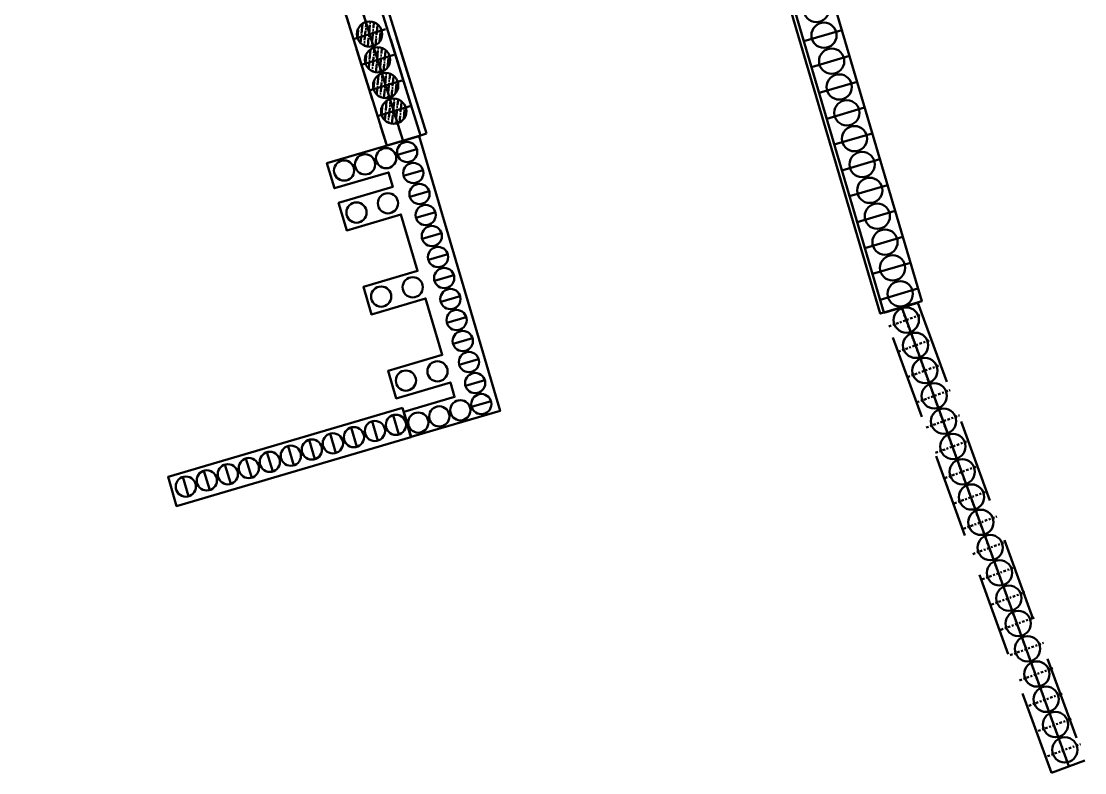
# Model space of a CAD drawing. Extents: x 9773 to 10136, y 10676 to 11757.
# Drawn here: x 10073.3 to 10136.4, y 10675.8 to 10720.4 of the extents above; entities that cross this region are included whole.
import ezdxf

# ---------------------------------------------------------------- set-up
doc = ezdxf.new("R2010")
doc.units = 0
for name, pattern in [('CONTI', [0]), ('DASHDOT', [1, 0.5, -0.25, 0, -0.25]), ('HIDDEN', [0.375, 0.25, -0.125]), ('HIDDEN2', [4.7625, 3.175, -1.5875])]:
    doc.linetypes.add(name, pattern=pattern)
for name, color, linetype, lineweight in [('HATCH', 8, 'Continuous', 0), ('OSI', 3, 'DASHDOT', 9), ('SIZE', 142, 'Continuous', 9), ('Подпорные стены', 171, 'Continuous', 50), ('ПС', 5, 'Continuous', 40)]:
    doc.layers.add(name, color=color, linetype=linetype, lineweight=lineweight)
doc.layers.add('HIDDEN', color=6, linetype='HIDDEN2')
doc.layers.add('PILE_HID', color=40, linetype='CONTI')
pattern_1 = [(84.5248107, (358.72463, -379.79998), (-0.1841256505, 0.408368934), [0.555625, -0.111125, 0, -0.111125])]
pattern_2 = [(84.5248107, (359.20208, -381.32708), (-0.1841256505, 0.408368934), [0.555625, -0.111125, 0, -0.111125])]
pattern_3 = [(84.5248107, (359.67954, -382.85418), (-0.1841256505, 0.408368934), [0.555625, -0.111125, 0, -0.111125])]
pattern_4 = [(84.5248107, (360.157, -384.38128), (-0.1841256505, 0.408368934), [0.555625, -0.111125, 0, -0.111125])]

# ---------------------------------------------------------------- blocks, each defined once
blk = doc.blocks.new('45245242')
at = {"layer": 'HATCH', "lineweight": 50}
h = blk.add_hatch(dxfattribs=at)
h.set_pattern_fill('ANSI36', color=5, scale=0.07, angle=39.52481)
h.set_pattern_definition(pattern_1)
edge = h.paths.add_edge_path()
edge.add_arc((10093.973, 10719.676), 0.75, 0, 360)
h = blk.add_hatch(dxfattribs=at)
h.set_pattern_fill('ANSI36', color=5, scale=0.07, angle=39.52481)
h.set_pattern_definition(pattern_2)
edge = h.paths.add_edge_path()
edge.add_arc((10094.45, 10718.149), 0.75, 0, 360)
h = blk.add_hatch(dxfattribs=at)
h.set_pattern_fill('ANSI36', color=5, scale=0.07, angle=39.52481)
h.set_pattern_definition(pattern_3)
edge = h.paths.add_edge_path()
edge.add_arc((10094.928, 10716.622), 0.75, 0, 360)
h = blk.add_hatch(dxfattribs=at)
h.set_pattern_fill('ANSI36', color=5, scale=0.07, angle=39.52481)
h.set_pattern_definition(pattern_4)
edge = h.paths.add_edge_path()
edge.add_arc((10095.405, 10715.095), 0.75, 0, 360)
at = {"layer": 'HIDDEN', "color": 5, "lineweight": 50}
for p, q in [((10085.279, 10751.17), (10097.004, 10713.666)), ((10085.632, 10751.28), (10097.357, 10713.776)), ((10083.258, 10750.596), (10094.992, 10713.066)), ((10094.992, 10713.066), (10097.004, 10713.666)), ((10097.004, 10713.666), (10097.357, 10713.776))]:
    blk.add_line(p, q, dxfattribs=at)
at = {"layer": 'OSI', "color": 5, "lineweight": 50, "ltscale": 10}
for p, q in [((10094.927, 10719.974), (10093.018, 10719.378)), ((10095.405, 10718.447), (10093.496, 10717.851)), ((10095.882, 10716.919), (10093.973, 10716.324)), ((10096.36, 10715.392), (10094.451, 10714.797))]:
    blk.add_line(p, q, dxfattribs=at)
at = {"layer": 'OSI', "color": 5, "lineweight": 50, "ltscale": 0.3}
for p, q in [((10125.554, 10703.441), (10135.477, 10676.202)), ((10124.795, 10702.319), (10126.766, 10703.046)), ((10125.349, 10700.818), (10127.319, 10701.545)), ((10125.902, 10699.317), (10127.873, 10700.043)), ((10126.456, 10697.816), (10128.426, 10698.542)), ((10127.01, 10696.314), (10128.98, 10697.041)), ((10127.563, 10694.813), (10129.533, 10695.54)), ((10128.117, 10693.312), (10130.087, 10694.038)), ((10128.67, 10691.811), (10130.64, 10692.537)), ((10129.224, 10690.31), (10131.194, 10691.036)), ((10129.777, 10688.808), (10131.748, 10689.535)), ((10130.331, 10687.307), (10132.301, 10688.034)), ((10130.884, 10685.806), (10132.855, 10686.532)), ((10131.438, 10684.305), (10133.408, 10685.031)), ((10131.991, 10682.804), (10133.962, 10683.53)), ((10132.545, 10681.302), (10134.515, 10682.029)), ((10133.098, 10679.801), (10135.069, 10680.528)), ((10133.652, 10678.3), (10135.622, 10679.026)), ((10134.205, 10676.799), (10136.176, 10677.525))]:
    blk.add_line(p, q, dxfattribs=at)
at = {"layer": 'OSI', "color": 5, "lineweight": 50, "ltscale": 100}
blk.add_lwpolyline([(10073.301, 10793.611), (10076.115, 10783.526), (10084.221, 10750.866), (10095.96, 10713.318)], dxfattribs=at)
at = {"layer": 'OSI', "color": 5, "lineweight": 50}
blk.add_lwpolyline([(10073.301, 10793.611), (10076.115, 10783.526), (10084.221, 10750.866), (10095.96, 10713.318)], dxfattribs=at)
at = {"layer": 'PILE_HID', "color": 5, "lineweight": 50, "ltscale": 100}
for centre in [(10093.973, 10719.676), (10094.45, 10718.149), (10094.928, 10716.622), (10095.405, 10715.095), (10125.828, 10702.7), (10126.381, 10701.199), (10126.935, 10699.697), (10127.488, 10698.196), (10128.042, 10696.695), (10128.595, 10695.194), (10129.149, 10693.693), (10129.702, 10692.191), (10130.256, 10690.69), (10130.809, 10689.189), (10131.363, 10687.688), (10131.916, 10686.187), (10132.47, 10684.685), (10133.023, 10683.184), (10133.577, 10681.683), (10134.13, 10680.182), (10134.684, 10678.681), (10135.237, 10677.179)]:
    blk.add_circle(centre, 0.75, dxfattribs=at)
at = {"layer": 'Подпорные стены', "color": 5, "linetype": 'HIDDEN', "lineweight": 50, "ltscale": 20}
blk.add_lwpolyline([(10134.445, 10675.821), (10124.497, 10703.13), (10126.515, 10703.724), (10136.418, 10676.54)], close=True, dxfattribs=at)

msp = doc.modelspace()

# ---------------------------------------------------------------- hatches: boundary and pattern name
at = {"layer": 'ПС', "lineweight": 50}
h = msp.add_hatch(dxfattribs=at)
h.set_pattern_fill('ANSI36', color=5, scale=0.07, angle=39.52481)
h.set_pattern_definition(pattern_1)
edge = h.paths.add_edge_path()
edge.add_arc((10093.973, 10719.676), 0.75, 0, 360)
h = msp.add_hatch(dxfattribs=at)
h.set_pattern_fill('ANSI36', color=5, scale=0.07, angle=39.52481)
h.set_pattern_definition(pattern_2)
edge = h.paths.add_edge_path()
edge.add_arc((10094.45, 10718.149), 0.75, 0, 360)
h = msp.add_hatch(dxfattribs=at)
h.set_pattern_fill('ANSI36', color=5, scale=0.07, angle=39.52481)
h.set_pattern_definition(pattern_3)
edge = h.paths.add_edge_path()
edge.add_arc((10094.928, 10716.622), 0.75, 0, 360)
h = msp.add_hatch(dxfattribs=at)
h.set_pattern_fill('ANSI36', color=5, scale=0.07, angle=39.52481)
h.set_pattern_definition(pattern_4)
edge = h.paths.add_edge_path()
edge.add_arc((10095.405, 10715.095), 0.75, 0, 360)

# ---------------------------------------------------------------- linework, layer by layer
at = {"layer": 'ПС', "color": 5, "lineweight": 50}
for p, q in [((10085.279, 10751.17), (10097.004, 10713.666)), ((10085.632, 10751.28), (10097.357, 10713.776)), ((10083.258, 10750.596), (10094.992, 10713.066)), ((10094.992, 10713.066), (10097.004, 10713.666)), ((10097.004, 10713.666), (10097.357, 10713.776))]:
    msp.add_line(p, q, dxfattribs=at)
at = {"layer": 'ПС', "color": 5, "lineweight": 50, "ltscale": 10}
for p, q in [((10094.927, 10719.974), (10093.018, 10719.378)), ((10095.405, 10718.447), (10093.496, 10717.851)), ((10095.882, 10716.919), (10093.973, 10716.324)), ((10096.36, 10715.392), (10094.451, 10714.797))]:
    msp.add_line(p, q, dxfattribs=at)
at = {"layer": 'ПС', "color": 5, "lineweight": 50, "ltscale": 0.3}
for p, q in [((10121.999, 10719.918), (10119.745, 10719.254)), ((10122.452, 10718.383), (10120.198, 10717.719)), ((10122.904, 10716.849), (10120.65, 10716.184)), ((10123.356, 10715.314), (10121.102, 10714.65)), ((10123.809, 10713.779), (10121.554, 10713.115)), ((10096.777, 10712.846), (10095.625, 10712.507)), ((10124.261, 10712.244), (10122.007, 10711.58)), ((10097.144, 10711.599), (10095.992, 10711.26)), ((10124.713, 10710.71), (10122.459, 10710.045)), ((10097.511, 10710.352), (10096.36, 10710.013)), ((10097.878, 10709.105), (10096.727, 10708.766)), ((10125.165, 10709.175), (10122.911, 10708.511)), ((10098.245, 10707.858), (10097.094, 10707.519)), ((10125.618, 10707.64), (10123.364, 10706.976)), ((10098.612, 10706.61), (10097.461, 10706.272)), ((10126.07, 10706.105), (10123.816, 10705.441)), ((10098.979, 10705.363), (10097.828, 10705.025)), ((10099.346, 10704.116), (10098.195, 10703.777)), ((10126.522, 10704.571), (10124.268, 10703.906)), ((10125.554, 10703.441), (10135.477, 10676.202)), ((10099.713, 10702.869), (10098.562, 10702.53)), ((10100.08, 10701.622), (10098.929, 10701.283)), ((10100.447, 10700.375), (10099.296, 10700.036)), ((10100.814, 10699.128), (10099.663, 10698.789)), ((10101.181, 10697.881), (10100.03, 10697.542)), ((10094.459, 10695.537), (10094.121, 10696.689)), ((10095.706, 10695.904), (10095.368, 10697.056)), ((10091.965, 10694.803), (10091.626, 10695.955)), ((10093.212, 10695.17), (10092.873, 10696.322)), ((10089.471, 10694.069), (10089.132, 10695.22)), ((10090.718, 10694.436), (10090.379, 10695.587)), ((10088.224, 10693.702), (10087.885, 10694.853)), ((10085.73, 10692.968), (10085.391, 10694.119)), ((10086.977, 10693.335), (10086.638, 10694.486)), ((10083.235, 10692.234), (10082.897, 10693.385)), ((10084.483, 10692.601), (10084.144, 10693.752))]:
    msp.add_line(p, q, dxfattribs=at)
at = {"layer": 'ПС', "color": 5, "lineweight": 50, "ltscale": 100}
msp.add_lwpolyline([(10073.301, 10793.611), (10076.115, 10783.526), (10084.221, 10750.866), (10095.96, 10713.318)], dxfattribs=at)
at = {"layer": 'ПС', "color": 5, "lineweight": 50}
for points in [[(10073.301, 10793.611), (10076.115, 10783.526), (10084.221, 10750.866), (10095.96, 10713.318)], [(10124.491, 10703.149), (10124.28, 10703.087), (10118.86, 10721.479), (10119.071, 10721.541)]]:
    msp.add_lwpolyline(points, dxfattribs=at)
for points in [[(10121.322, 10722.215), (10126.746, 10703.813), (10124.491, 10703.149), (10119.071, 10721.541)], [(10096.448, 10695.758), (10096.01, 10697.245), (10099.023, 10698.131), (10098.768, 10698.995), (10095.555, 10698.049), (10095.075, 10699.68), (10098.289, 10700.626), (10097.3, 10703.983), (10094.087, 10703.037), (10093.607, 10704.668), (10096.82, 10705.614), (10095.832, 10708.972), (10092.618, 10708.026), (10092.138, 10709.657), (10095.352, 10710.602), (10095.098, 10711.466), (10091.884, 10710.52), (10091.446, 10712.007), (10096.915, 10713.617), (10101.715, 10697.308)], [(10095.921, 10697.479), (10082.011, 10693.385), (10082.519, 10691.658), (10096.429, 10695.752)]]:
    msp.add_lwpolyline(points, close=True, dxfattribs=at)
at = {"layer": 'ПС', "color": 5, "linetype": 'HIDDEN', "lineweight": 50, "ltscale": 20}
msp.add_lwpolyline([(10134.445, 10675.821), (10124.497, 10703.13), (10126.515, 10703.724), (10136.418, 10676.54)], close=True, dxfattribs=at)
at = {"layer": 'ПС', "color": 5, "lineweight": 50, "ltscale": 100}
for centre, radius in [((10120.492, 10721.142), 0.75), ((10093.973, 10719.676), 0.75), ((10120.944, 10719.607), 0.75), ((10094.45, 10718.149), 0.75), ((10121.397, 10718.072), 0.75), ((10094.928, 10716.622), 0.75), ((10121.849, 10716.538), 0.75), ((10095.405, 10715.095), 0.75), ((10122.301, 10715.003), 0.75), ((10122.753, 10713.468), 0.75), ((10094.954, 10712.31), 0.6), ((10096.201, 10712.677), 0.6), ((10093.707, 10711.942), 0.6), ((10123.206, 10711.933), 0.75), ((10092.46, 10711.575), 0.6), ((10096.568, 10711.429), 0.6), ((10123.658, 10710.399), 0.75), ((10096.935, 10710.182), 0.6), ((10095.064, 10709.632), 0.6), ((10093.194, 10709.081), 0.6), ((10097.302, 10708.935), 0.6), ((10124.11, 10708.864), 0.75), ((10097.669, 10707.688), 0.6), ((10124.563, 10707.329), 0.75), ((10098.036, 10706.441), 0.6), ((10125.015, 10705.795), 0.75), ((10098.403, 10705.194), 0.6), ((10094.662, 10704.093), 0.6), ((10096.533, 10704.644), 0.6), ((10125.467, 10704.26), 0.75), ((10098.77, 10703.947), 0.6), ((10099.137, 10702.7), 0.6), ((10099.504, 10701.453), 0.6), ((10099.872, 10700.206), 0.6), ((10096.13, 10699.104), 0.6), ((10098.001, 10699.655), 0.6), ((10100.239, 10698.958), 0.6), ((10099.359, 10697.344), 0.6), ((10100.606, 10697.711), 0.6), ((10096.864, 10696.61), 0.6), ((10098.111, 10696.977), 0.6), ((10094.29, 10696.113), 0.6), ((10095.537, 10696.48), 0.6), ((10091.796, 10695.379), 0.6), ((10093.043, 10695.746), 0.6), ((10089.302, 10694.645), 0.6), ((10090.549, 10695.012), 0.6), ((10088.054, 10694.278), 0.6), ((10085.56, 10693.544), 0.6), ((10086.807, 10693.911), 0.6), ((10083.066, 10692.81), 0.6), ((10084.313, 10693.177), 0.6)]:
    msp.add_circle(centre, radius, dxfattribs=at)

# ---------------------------------------------------------------- block references
at = {"layer": 'SIZE'}
msp.add_blockref('45245242', (0, 0), dxfattribs=at)

doc.saveas('drawing.dxf')
